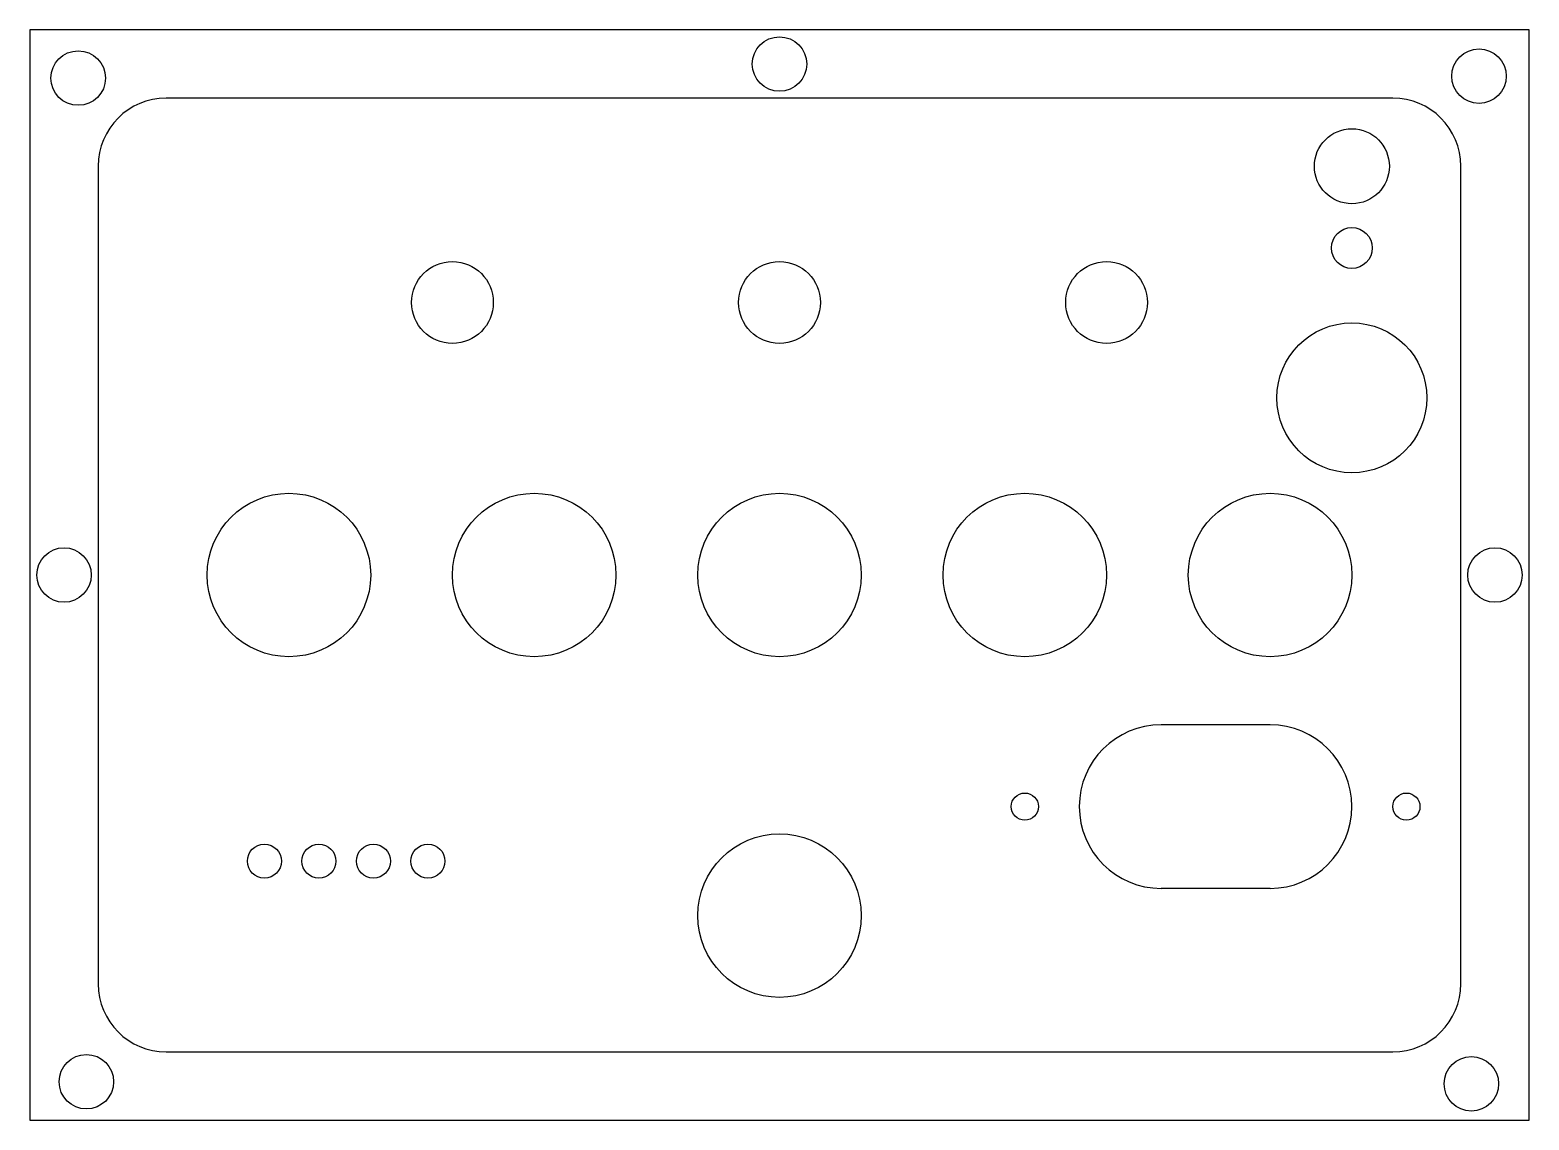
# Paper-space layout '_Front' of a CAD drawing. Header units: millimetres. Extents: x -55 to 55, y -40 to 40.
import ezdxf

# ---------------------------------------------------------------- set-up
doc = ezdxf.new("R2010")
doc.units = ezdxf.units.MM

psp = doc.layouts.new('_Front')

# ---------------------------------------------------------------- linework, layer by layer
at = {"color": 7, "linetype": 'Continuous', "lineweight": 25}
for p, q in [((55, 40), (-55, 40)), ((-55, 40), (-55, -40)), ((55, -40), (55, 40)), ((45, 35), (-45, 35)), ((-50, 30), (-50, -30)), ((50, -30), (50, 30)), ((36, -11), (28, -11)), ((36, -23), (28, -23)), ((-45, -35), (45, -35)), ((-55, -40), (55, -40))]:
    psp.add_line(p, q, dxfattribs=at)
for centre, radius in [((0, 37.5), 2), ((51.33, 36.61), 2), ((-51.46, 36.47), 2), ((42, 30), 2.75), ((42, 24), 1.5), ((-24, 20), 3), ((0, 20), 3), ((24, 20), 3), ((42, 13), 5.5), ((-36, 0), 6), ((-18, 0), 6), ((0, 0), 6), ((18, 0), 6), ((36, 0), 6), ((-52.5, 0), 2), ((52.5, 0), 2), ((18, -17), 1), ((46, -17), 1), ((-37.8, -21), 1.25), ((-33.8, -21), 1.25), ((-29.8, -21), 1.25), ((-25.8, -21), 1.25), ((0, -25), 6), ((-50.86, -37.19), 2), ((50.77, -37.34), 2)]:
    psp.add_circle(centre, radius, dxfattribs=at)
for centre, radius, start, end in [((-45, 30), 5, 90, 180), ((45, 30), 5, 0, 90), ((28, -17), 6, 90, 270), ((36, -17), 6, 270, 90), ((-45, -30), 5, 180, 270), ((45, -30), 5, 270, 0)]:
    psp.add_arc(centre, radius, start, end, dxfattribs=at)

doc.saveas('drawing.dxf')
